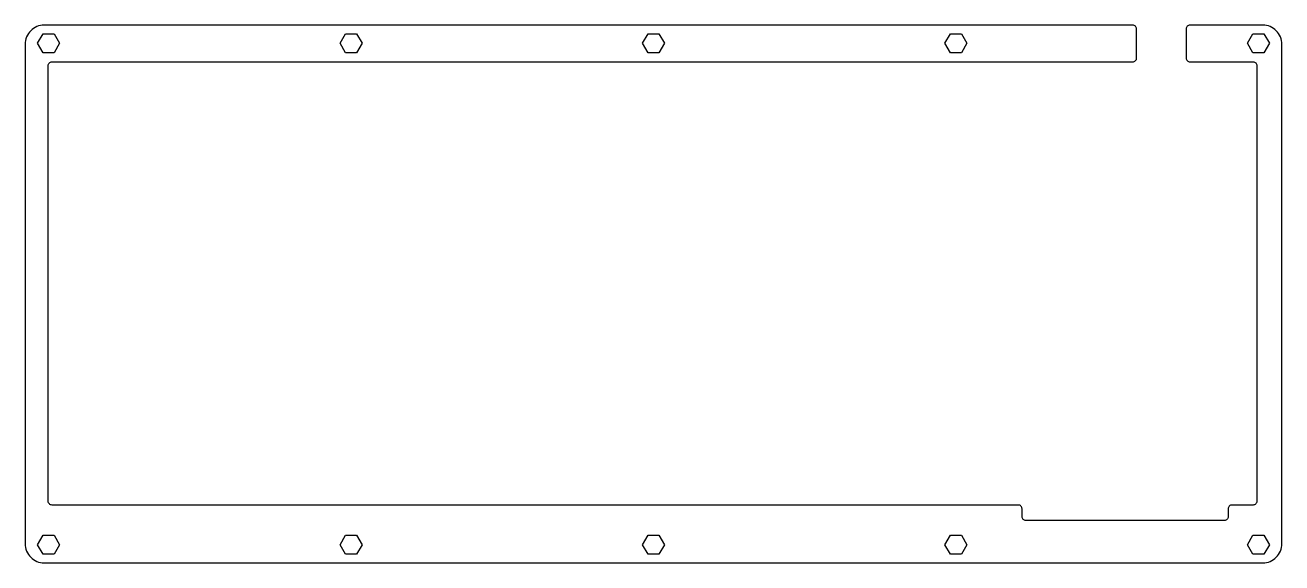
# Model space of a CAD drawing. Header units: millimetres. Extents: x 0 to 330, y -141 to 0.
import ezdxf

# ---------------------------------------------------------------- set-up
doc = ezdxf.new("R2010")
doc.units = ezdxf.units.MM

msp = doc.modelspace()

# ---------------------------------------------------------------- linework, layer by layer
msp.add_lwpolyline([(261.78, -126.84, 0.414214), (260.78, -125.84), (7.07, -125.84, -0.414214), (6.07, -124.84), (6.07, -10.6, -0.414214), (7.07, -9.6), (290.86, -9.6, 0.414214), (291.86, -8.59), (291.86, -1, 0.414214), (290.86, 0), (5, 0, 0.414214), (0, -5), (0, -136, 0.414214), (5, -141), (325, -141, 0.414214), (330, -136), (330, -5, 0.414214), (325, 0), (305.86, 0, 0.414214), (304.86, -1), (304.86, -8.59, 0.414214), (305.86, -9.6), (322.43, -9.6, -0.414214), (323.43, -10.6), (323.43, -124.84, -0.414214), (322.43, -125.84), (316.88, -125.84, 0.414214), (315.88, -126.84), (315.88, -128.91, -0.414214), (314.88, -129.91), (262.78, -129.91, -0.414214), (261.78, -128.91)], format="xyb", close=True)
for points in [[(7.62, -7.25), (4.73, -7.25), (3.29, -4.75), (4.73, -2.25), (7.62, -2.25), (9.06, -4.75)], [(88.47, -4.75), (87.03, -7.25), (84.14, -7.25), (82.7, -4.75), (84.14, -2.25), (87.03, -2.25)], [(167.89, -4.75), (166.44, -7.25), (163.56, -7.25), (162.11, -4.75), (163.56, -2.25), (166.44, -2.25)], [(247.3, -4.75), (245.86, -7.25), (242.97, -7.25), (241.53, -4.75), (242.97, -2.25), (245.86, -2.25)], [(325.27, -7.25), (322.38, -7.25), (320.94, -4.75), (322.38, -2.25), (325.27, -2.25), (326.71, -4.75)], [(7.62, -138.75), (4.73, -138.75), (3.29, -136.25), (4.73, -133.75), (7.62, -133.75), (9.06, -136.25)], [(88.47, -136.25), (87.03, -138.75), (84.14, -138.75), (82.7, -136.25), (84.14, -133.75), (87.03, -133.75)], [(167.89, -136.25), (166.44, -138.75), (163.56, -138.75), (162.11, -136.25), (163.56, -133.75), (166.44, -133.75)], [(247.3, -136.25), (245.86, -138.75), (242.97, -138.75), (241.53, -136.25), (242.97, -133.75), (245.86, -133.75)], [(326.71, -136.25), (325.27, -138.75), (322.38, -138.75), (320.94, -136.25), (322.38, -133.75), (325.27, -133.75)]]:
    msp.add_lwpolyline(points, close=True)

doc.saveas('drawing.dxf')
